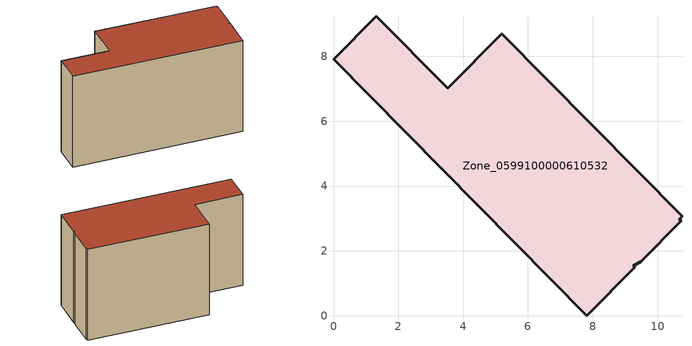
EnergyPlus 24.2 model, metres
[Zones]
Zone_0599100000610532
 floor ground (C_G): 7.82,0 0,7.91 1.32,9.24 3.52,7.02 5.19,8.7 10.76,3.06 10.67,2.98 10.73,2.92 9.48,1.67 9.25,1.54 9.3,1.49 z0
 wall outside (C_F): 3.52,7.02 1.32,9.24 0,7.91 7.82,0 9.3,1.49 9.25,1.54 9.48,1.67 10.73,2.92 10.67,2.98 10.76,3.06 5.19,8.7 3.52,7.02 z0:6.57
 roof outside (C_R): 9.48,1.67 10.73,2.92 10.67,2.98 10.76,3.06 5.19,8.7 3.52,7.02 1.32,9.24 0,7.91 7.82,0 9.3,1.49 9.25,1.54 z6.57
[BUILDING]
Pand.0599100000610532: North Axis=0; Terrain=City; Loads Convergence Tolerance Value=0.04; Temperature Convergence Tolerance Value=0.4; Solar Distribution=FullExterior; Maximum Number of Warmup Days=25; Minimum Number of Warmup Days=1
[Site:Location]
Rotterdam.The.Hague.AP_ZH_NLD Design_Conditions: Latitude=51.96; Longitude=4.45; Time Zone=1; Elevation=-4.5
[SITE:GROUNDTEMPERATURE:BUILDINGSURFACE]
18, 18, 18, 18, 18, 18, 18, 18, 18, 18, 18, 18
[MATERIAL] Thermal Absorptance=0.9; Solar Absorptance=0.7; Visible Absorptance=0.7
Name | Roughness | Thickness | Conductivity | Density | Specific Heat
G.TI.1946 | MediumSmooth | 0.15 | 1 | 540 | 1210
F.TI.1946 | Rough | 0.3 | 0.857143 | 1920 | 840
R.TI.1946 | MediumRough | 0.2 | 0.1 | 1500 | 1000
[CONSTRUCTION]
C_G: G.TI.1946
C_F: F.TI.1946
C_R: R.TI.1946
[ZONE]
Zone_0599100000610532: Type=1; Multiplier=1; Ceiling Height=Autocalculate; Volume=Autocalculate; Floor Area=autocalculate; Part of Total Floor Area=Yes
[ZONEINFILTRATION:DESIGNFLOWRATE]
Infil_Zone_0599100000610532: Zone or ZoneList or Space or SpaceList=Zone_0599100000610532; Schedule=AlwaysOn; Design Flow Rate Calculation Method=Flow/Area; Flow Rate per Floor Area=0.003; Constant Term Coefficient=1; Temperature Term Coefficient=0; Velocity Term Coefficient=0; Velocity Squared Term Coefficient=0
[HVACTEMPLATE:ZONE:IDEALLOADSAIRSYSTEM]
Zone_0599100000610532: Maximum Heating Supply Air Temperature=50; Minimum Cooling Supply Air Temperature=13; Maximum Heating Supply Air Humidity Ratio=0.0156; Minimum Cooling Supply Air Humidity Ratio=0.0077; Heating Limit=NoLimit; Cooling Limit=NoLimit; Dehumidification Control Type=ConstantSensibleHeatRatio; Cooling Sensible Heat Ratio=0.7; Dehumidification Setpoint=60; Humidification Control Type=None; Humidification Setpoint=30; Outdoor Air Method=None; Outdoor Air Flow Rate per Person=0.00944; Outdoor Air Flow Rate per Zone Floor Area=0; Outdoor Air Flow Rate per Zone=0; Demand Controlled Ventilation Type=None; Outdoor Air Economizer Type=NoEconomizer; Heat Recovery Type=None; Sensible Heat Recovery Effectiveness=0.7; Latent Heat Recovery Effectiveness=0.65
[ZONECONTROL:THERMOSTAT]
ThermostatControl_Zone_0599100000610532: Zone or ZoneList=Zone_0599100000610532; Control Type Schedule=DualSetpointControlType; Control 1=Thermostat_Zone_0599100000610532; Temperature Difference Between Cutout And Setpoint=0
[THERMOSTATSETPOINT:DUALSETPOINT]
Thermostat_Zone_0599100000610532: Heating Setpoint Temperature Schedule=HeatingSetpoint_Zone_0599100000610532; Cooling Setpoint Temperature Schedule=CoolingSetpoint_Zone_0599100000610532
[SCHEDULE:COMPACT]
HeatingSetpoint_Zone_0599100000610532: Through: 12/31, For: AllDays, Until: 24:00, 21
CoolingSetpoint_Zone_0599100000610532: Through: 12/31, For: AllDays, Until: 24:00, 24
DualSetpointControlType: Through: 12/31, For: AllDays, Until: 24:00, 4
AlwaysOn: Through: 12/31, For: AllDays, Until: 24:00, 1
